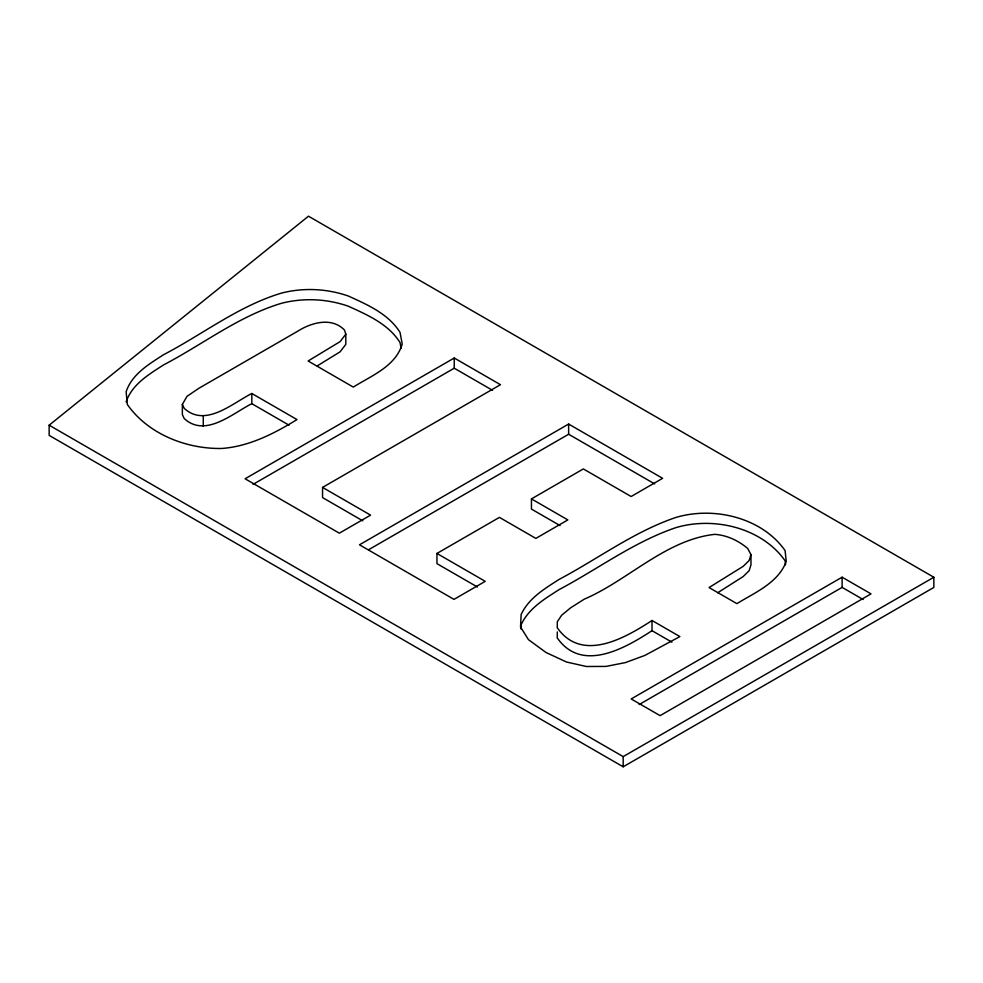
<?xml version="1.0" encoding="UTF-8"?>
<svg xmlns="http://www.w3.org/2000/svg" width="983" height="983" viewBox="0 0 983 983"><rect width="100%" height="100%" fill="white"/><g stroke="black" fill="none" stroke-linecap="round" stroke-linejoin="round"><path stroke-width="1.47" d="M557.3 631.922L557.238 637.893C581.825 673.158 624.942 648.35 652.024 630.681L671.917 642.169M520.916 628.899L521.113 624.77C528.67 608.366 544.68 598.831 559.315 589.481C598.082 568.948 633.875 541.916 675.714 527.699C713.572 516.284 761.788 527.601 785.085 560.765L785.515 564.856M750.975 554.645L749.144 560.507L743.16 566.368L709.05 587.564L736.906 603.648C755.128 592.368 778.143 582.968 786.253 561.477L785.085 550.578C761.788 517.414 713.572 506.098 675.714 517.513C633.875 531.729 598.082 558.762 559.315 579.294C544.68 588.645 528.67 598.18 521.113 614.584L520.523 626.957L528.461 639.663L546.044 652.515L566.54 662.026L586.396 666.499L606.056 666.413L625.458 662.579L644.922 655.403L679.88 636.579L652.024 620.494C624.942 638.164 581.825 662.972 557.238 627.707L557.3 621.735L561.662 615.223L570.718 607.752L584.32 599.139C628.309 580.253 665.712 539.765 714.776 534.347C727.027 535.207 738.405 540.625 747.719 548.477L750.975 554.645L750.975 564.832L749.144 570.693L743.16 576.554L717.701 592.749M126.131 401.936C132.017 384.316 148.789 374.486 163.51 364.926C202.867 344.431 238.771 315.998 281.765 303.206C303.747 297.665 326.774 298.783 348.191 306.155C367.409 314.904 388.371 323.948 400.032 342.563L401.125 348.412M289.027 425.172L251.82 403.681C232.43 413.438 205.349 438.013 184.226 418.549L182.359 414.568L182.359 404.382L187.003 396.333L198.885 388.285L297.259 331.48C311.07 322.657 331.504 316.649 344.517 330.067L345.807 334.171L345.807 344.357L340.118 351.803L317.251 365.897M345.807 334.171L340.118 341.617L308.109 360.994L353.29 387.093C371.414 375.678 395.522 366.462 402.219 344.075L400.032 332.377C388.371 313.761 367.409 304.718 348.191 295.969C326.774 288.597 303.747 287.478 281.765 293.02C238.771 305.811 202.867 334.245 163.51 354.74C148.789 364.3 132.017 374.13 126.131 391.75L127.36 404.529C148.101 434.105 186.328 449.108 221.802 448.469C249.191 446.429 273.974 433.687 297.001 419.581L251.82 393.495C232.43 403.251 205.349 427.826 184.226 408.363L182.359 404.382M49.15 425.197L308.478 216.199L933.85 577.254L933.85 587.441L623.185 766.801L49.15 435.383L49.15 425.197L623.185 756.615L933.85 577.254M322.559 487.408L500.47 384.697L454.244 358.021L245.099 478.77L339.344 533.179L370.591 515.141L322.559 487.408L322.559 497.595L362.801 520.83M253.049 484.373L454.244 368.207L492.544 390.312M560.052 525.598L531.447 509.083L531.447 498.897L583.349 468.928L631.123 496.513L662.616 478.316L568.629 424.054L359.483 544.803L453.986 599.372L485.233 581.334L436.944 553.454L436.944 563.64L477.406 586.998M368.748 549.644L568.629 434.24L654.678 483.919M436.944 553.454L499.438 517.377L535.846 538.401L567.855 519.909L531.447 498.897M842.112 577.193L631.184 698.962L660.097 715.649L871.012 593.879L842.112 577.193L842.112 587.379L639.147 704.553M842.112 587.379L863.123 599.519M652.024 620.494L652.024 630.681M623.185 756.615L623.185 766.801M568.629 424.054L568.629 434.24M454.244 358.021L454.244 368.207M251.82 393.495L251.82 403.681M203.272 416.153L203.272 426.339"/></g></svg>
